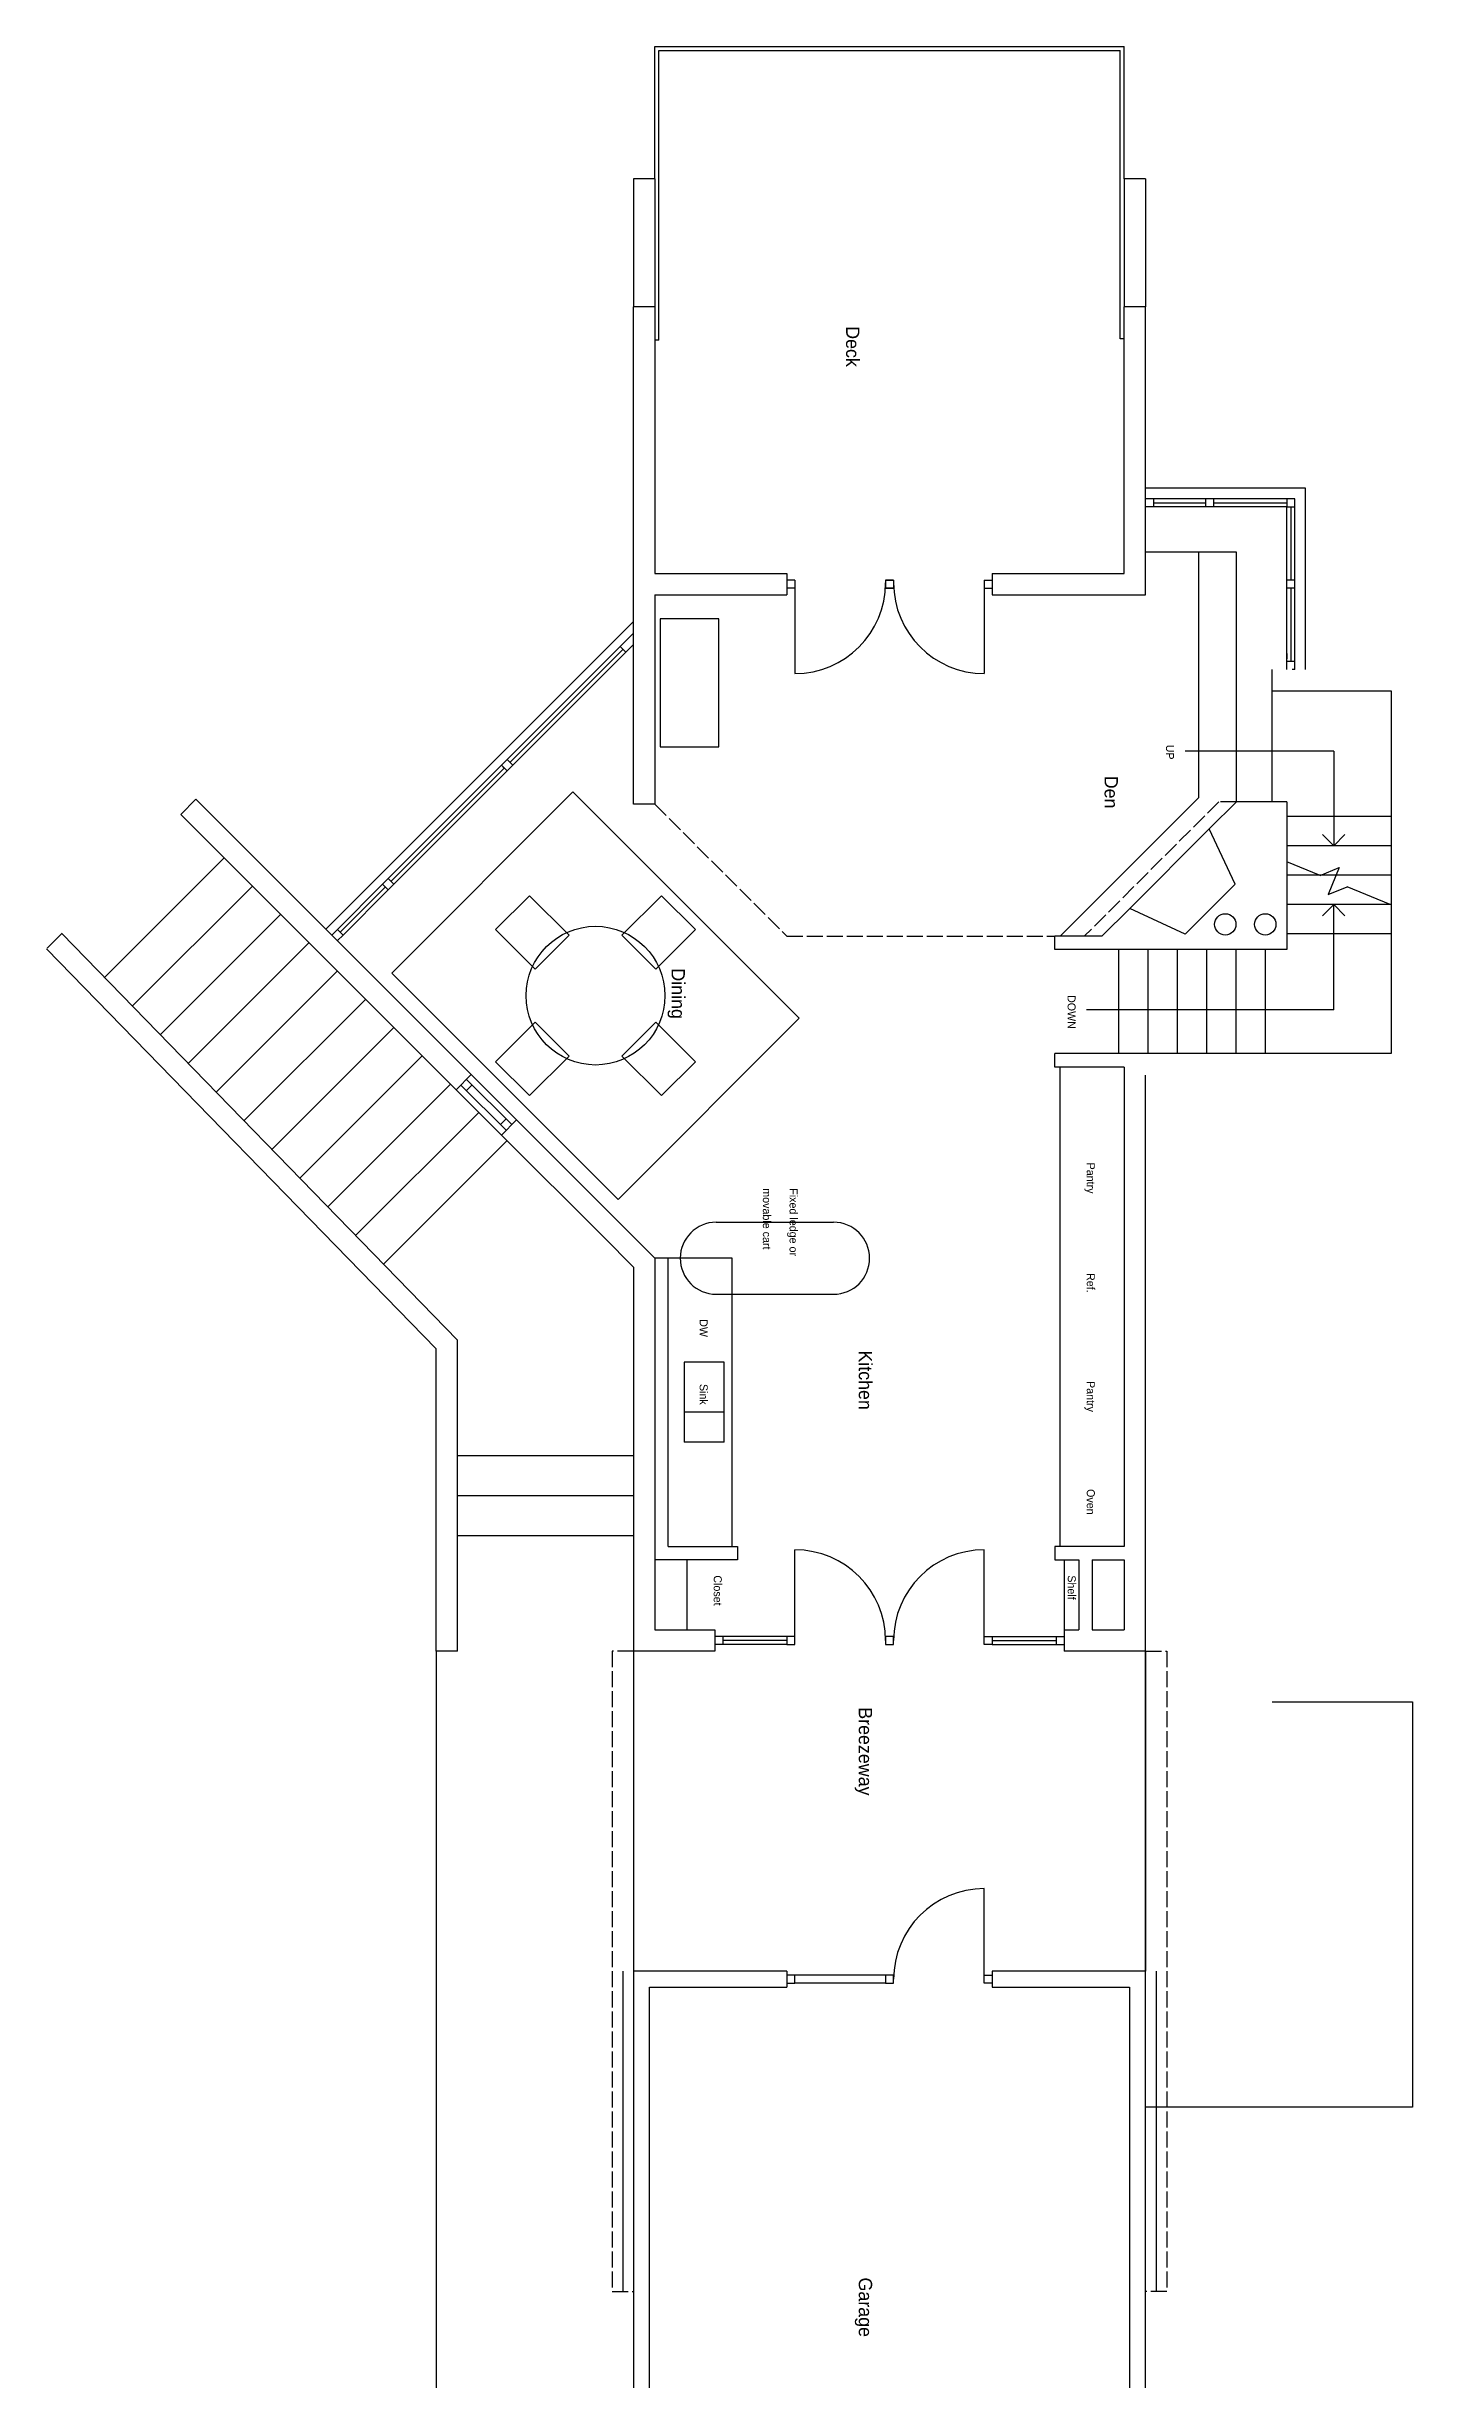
# Model space of a CAD drawing. Header units: inches. Extents: x -18614 to 1840, y -1744 to 7454.
# Drawn here: x 1311 to 1823, y 2609 to 3483 of the extents above; entities that cross this region are included whole.
import ezdxf

# ---------------------------------------------------------------- set-up
doc = ezdxf.new("R2010")
doc.units = ezdxf.units.IN
doc.header["$LTSCALE"] = 0.5
doc.header["$MEASUREMENT"] = 0
doc.linetypes.add('ACAD_ISO02W100', pattern=[15, 12, -3])
doc.layers.get('0').update_dxf_attribs({"color": 253})
for name, color, linetype in [('A-doors', 254, 'Continuous'), ('A-Elev-North', 7, 'Continuous'), ('A-Elev-South', 7, 'Continuous'), ('A-furniture', 33, 'Continuous'), ('A-glazing', 252, 'Continuous'), ('A-millwork', 252, 'Continuous'), ('A-soffit', 251, 'ACAD_ISO02W100'), ('A-stairs', 252, 'Continuous'), ('A-text', 254, 'Continuous'), ('A-walls', 7, 'Continuous')]:
    doc.layers.add(name, color=color, linetype=linetype)

msp = doc.modelspace()

# ---------------------------------------------------------------- linework, layer by layer
for p, q in [((1531.16, 2881.75, 42.9), (1531.16, 2761.75, 42.9)), ((1723.16, 2881.75, 42.9), (1723.16, 2761.75, 42.9)), ((1723.16, 2761.75, 42.9), (1723.16, 2881.75, 42.9))]:
    msp.add_line(p, q)
at = {"layer": 'A-doors'}
for p, q in [((1588.66, 3285.74, 42.9), (1588.66, 3278.24, 42.9)), ((1591.66, 3283.24, 42.9), (1591.66, 3280.24, 42.9)), ((1591.66, 3282.24, 42.9), (1591.66, 3248.24, 42.9)), ((1628.66, 3283.24, 42.9), (1625.66, 3283.24, 42.9)), ((1625.66, 3283.24, 42.9), (1625.66, 3280.24, 42.9)), ((1625.66, 3283.24, 42.9), (1628.66, 3283.24, 42.9)), ((1625.66, 3283.24, 42.9), (1625.66, 3280.24, 42.9)), ((1628.66, 3280.24, 42.9), (1625.66, 3280.24, 42.9)), ((1625.66, 3280.24, 42.9), (1628.66, 3280.24, 42.9)), ((1628.66, 3283.24, 42.9), (1628.66, 3280.24, 42.9)), ((1628.66, 3283.24, 42.9), (1628.66, 3280.24, 42.9)), ((1662.66, 3283.24, 42.9), (1662.66, 3280.24, 42.9)), ((1665.66, 3285.74, 42.9), (1665.66, 3278.24, 42.9)), ((1591.66, 2885.75, 42.9), (1591.66, 2919.75, 42.9)), ((1662.66, 2885.75, 42.9), (1662.66, 2919.75, 42.9)), ((1588.66, 2887.25, 42.9), (1588.66, 2884.25, 42.9)), ((1591.66, 2887.25, 42.9), (1588.66, 2887.25, 42.9)), ((1591.66, 2884.25, 42.9), (1591.66, 2887.25, 42.9)), ((1625.66, 2887.25, 42.9), (1625.66, 2884.25, 42.9)), ((1628.66, 2887.25, 42.9), (1625.66, 2887.25, 42.9)), ((1628.66, 2884.25, 42.9), (1628.66, 2887.25, 42.9)), ((1662.66, 2884.25, 42.9), (1662.66, 2887.25, 42.9)), ((1662.66, 2887.25, 42.9), (1665.66, 2887.25, 42.9)), ((1665.66, 2887.25, 42.9), (1665.66, 2884.25, 42.9)), ((1588.66, 2884.25, 42.9), (1591.66, 2884.25, 42.9)), ((1625.66, 2884.25, 42.9), (1628.66, 2884.25, 42.9)), ((1665.66, 2884.25, 42.9), (1662.66, 2884.25, 42.9)), ((1662.66, 2758.75, 42.9), (1662.66, 2792.75, 42.9)), ((1527.16, 2761.75, 42.9), (1527.16, 2641.75, 42.9)), ((1588.66, 2760.25, 42.9), (1588.66, 2757.25, 42.9)), ((1591.66, 2760.25, 42.9), (1588.66, 2760.25, 42.9)), ((1588.66, 2757.25, 42.9), (1591.66, 2757.25, 42.9)), ((1591.66, 2757.25, 42.9), (1591.66, 2760.25, 42.9)), ((1625.66, 2760.25, 42.9), (1625.66, 2757.25, 42.9)), ((1628.66, 2760.25, 42.9), (1625.66, 2760.25, 42.9)), ((1625.66, 2757.25, 42.9), (1628.66, 2757.25, 42.9)), ((1628.66, 2757.25, 42.9), (1628.66, 2760.25, 42.9)), ((1662.66, 2757.25, 42.9), (1662.66, 2760.25, 42.9)), ((1662.66, 2760.25, 42.9), (1665.66, 2760.25, 42.9)), ((1665.66, 2757.25, 42.9), (1662.66, 2757.25, 42.9)), ((1665.66, 2760.25, 42.9), (1665.66, 2757.25, 42.9)), ((1727.16, 2761.75, 42.9), (1727.16, 2641.75, 42.9))]:
    msp.add_line(p, q, dxfattribs=at)
at = {"layer": 'A-doors', "color": 252}
for p, q in [((1625.66, 2760.25, 42.9), (1591.66, 2760.25, 42.9)), ((1625.66, 2757.25, 42.9), (1591.66, 2757.25, 42.9))]:
    msp.add_line(p, q, dxfattribs=at)
at = {"layer": 'A-doors'}
for centre, start, end in [((1591.66, 3282.24, 42.9), 270, 0), ((1662.66, 3282.24, 42.9), 180, 270), ((1591.66, 2885.75, 42.9), 0, 90), ((1662.66, 2885.75, 42.9), 90, 180), ((1662.66, 2758.75, 42.9), 90, 180)]:
    msp.add_arc(centre, 34, start, end, dxfattribs=at)
at = {"layer": 'A-Elev-North', "color": 253}
for p, q in [((1783.16, 3317.75, 42.9), (1723.16, 3317.75, 42.9)), ((1783.16, 3249.75, 42.9), (1783.16, 3317.75, 42.9)), ((1757.17, 3293.75, 42.9), (1723.16, 3293.75, 42.9)), ((1757.17, 3200.2, 42.9), (1757.17, 3293.75, 42.9)), ((1770.63, 3200.2, 42.9), (1770.63, 3241.75, 42.9))]:
    msp.add_line(p, q, dxfattribs=at)
at = {"layer": 'A-Elev-North', "color": 252}
for p, q in [((1779.16, 3283.25, 42.9), (1776.16, 3283.25, 42.9)), ((1779.16, 3280.25, 42.9), (1776.16, 3280.25, 42.9))]:
    msp.add_line(p, q, dxfattribs=at)
at = {"layer": 'A-Elev-North', "color": 254}
for p, q in [((1531.16, 3263.41, 42.9), (1526.16, 3258.41, 42.9)), ((1528.28, 3256.29, 42.9), (1531.16, 3259.16, 42.9)), ((1483.75, 3215.99, 42.9), (1481.63, 3213.87, 42.9)), ((1481.63, 3213.87, 42.9), (1482.69, 3212.81, 42.9)), ((1483.75, 3211.75, 42.9), (1485.87, 3213.87, 42.9))]:
    msp.add_line(p, q, dxfattribs=at)
at = {"layer": 'A-Elev-North'}
msp.add_line((1779.16, 3249.75, 42.9), (1778.16, 3249.75, 42.9), dxfattribs=at)
at = {"layer": 'A-Elev-North', "color": 7}
for p, q in [((1439.2, 3171.45, 42.9), (1437.08, 3169.33, 42.9)), ((1441.32, 3169.33, 42.9), (1439.2, 3167.2, 42.9)), ((1420.11, 3152.35, 42.9), (1417.99, 3150.23, 42.9)), ((1422.23, 3150.23, 42.9), (1420.11, 3148.11, 42.9))]:
    msp.add_line(p, q, dxfattribs=at)
at = {"layer": 'A-Elev-South', "color": 253}
for p, q in [((1531.16, 3433.75, -10802.83), (1531.16, 3385.75, 42.9)), ((1539.16, 3433.75, -10802.83), (1539.16, 3385.75, 42.9)), ((1715.16, 3433.75, -5655.26), (1715.16, 3385.75, 42.9)), ((1723.16, 3433.75, -5655.26), (1723.16, 3385.75, 42.9)), ((1539.16, 3385.75, 42.9), (1539.16, 3285.74, 42.9)), ((1539.16, 3277.75, 42.9), (1539.16, 3199.25, 42.9)), ((1377.7, 3179.21, 42.9), (1332.87, 3134.37, 42.9)), ((1388.31, 3168.6, 42.9), (1343.34, 3123.63, 42.9)), ((1398.91, 3157.99, 42.9), (1353.8, 3112.88, 42.9)), ((1316.92, 3150.89, 42.9), (1311.26, 3145.24, 42.9)), ((1465.16, 2998.41, 42.9), (1316.77, 3150.75, 42.9)), ((1457.16, 2995.09, 42.9), (1311.11, 3145.09, 42.9)), ((1409.52, 3147.39, 42.9), (1364.27, 3102.13, 42.9)), ((1420.13, 3136.78, 42.9), (1374.74, 3091.39, 42.9)), ((1430.73, 3126.17, 42.9), (1385.2, 3080.64, 42.9)), ((1441.34, 3115.57, 42.9), (1395.67, 3069.9, 42.9)), ((1451.95, 3104.96, 42.9), (1406.14, 3059.15, 42.9)), ((1462.55, 3094.35, 42.9), (1416.61, 3048.4, 42.9)), ((1473.16, 3083.75, 42.9), (1427.07, 3037.66, 42.9)), ((1483.77, 3073.14, 42.9), (1437.54, 3026.91, 42.9)), ((1457.16, 2881.75, 42.9), (1457.16, 2995.09, 42.9)), ((1465.16, 2881.75, 42.9), (1465.16, 2998.41, 42.9))]:
    msp.add_line(p, q, dxfattribs=at)
at = {"layer": 'A-Elev-South', "color": 7}
for p, q in [((1367.11, 3201.11, 42.9), (1361.46, 3195.45, 42.9)), ((1361.46, 3195.45, 42.9), (1464.68, 3092.23, 42.9))]:
    msp.add_line(p, q, dxfattribs=at)
at = {"layer": 'A-furniture', "elevation": 42.9}
for points in [[(1563.16, 3268.75), (1541.16, 3268.75), (1541.16, 3220.75), (1563.16, 3220.75), (1563.16, 3268.75)], [(1494.28, 3137.4), (1479.43, 3152.24), (1492.16, 3164.97), (1507.01, 3150.12), (1494.28, 3137.4)], [(1539.54, 3137.4), (1554.39, 3152.24), (1541.66, 3164.97), (1526.81, 3150.12), (1539.54, 3137.4)], [(1507.01, 3104.87), (1492.16, 3090.02), (1479.43, 3102.75), (1494.28, 3117.6), (1507.01, 3104.87)], [(1526.81, 3104.87), (1541.66, 3090.02), (1554.39, 3102.75), (1539.54, 3117.6), (1526.81, 3104.87)]]:
    msp.add_lwpolyline(points, dxfattribs=at)
msp.add_lwpolyline([(1508.43, 3203.86), (1440.54, 3135.98), (1525.4, 3051.13), (1593.28, 3119.01)], close=True, dxfattribs=at)
at = {"layer": 'A-furniture'}
msp.add_circle((1516.91, 3127.5, 42.9), 26, dxfattribs=at)
at = {"layer": 'A-glazing'}
for p, q in [((1715.16, 3433.75, -5655.26), (1715.16, 3481.75, 42.9)), ((1776.16, 3313.75, 42.9), (1723.16, 3313.75, 42.9)), ((1776.16, 3310.75, 42.9), (1723.16, 3310.75, 42.9)), ((1726.16, 3313.75, 42.9), (1726.16, 3310.75, 42.9)), ((1726.16, 3312.25, 42.9), (1745.66, 3312.25, 42.9)), ((1745.66, 3313.75, 42.9), (1745.66, 3310.75, 42.9)), ((1748.66, 3313.75, 42.9), (1748.66, 3310.75, 42.9)), ((1748.66, 3312.25, 42.9), (1776.16, 3312.25, 42.9)), ((1779.16, 3313.75, 42.9), (1776.16, 3313.75, 42.9)), ((1776.16, 3313.75, 42.9), (1776.16, 3310.75, 42.9)), ((1776.16, 3249.75, 42.9), (1776.16, 3310.75, 42.9)), ((1776.16, 3310.75, 42.9), (1779.16, 3310.75, 42.9)), ((1777.66, 3310.75, 42.9), (1777.66, 3283.25, 42.9)), ((1779.16, 3249.75, 42.9), (1779.16, 3313.75, 42.9)), ((1777.66, 3280.25, 42.9), (1777.66, 3252.75, 42.9)), ((1415.82, 3152.4, 42.9), (1531.16, 3267.75, 42.9)), ((1483.75, 3215.99, 42.9), (1526.16, 3258.41, 42.9)), ((1484.81, 3214.93, 42.9), (1527.22, 3257.35, 42.9)), ((1485.87, 3213.87, 42.9), (1528.28, 3256.29, 42.9)), ((1776.16, 3255.75, 42.9), (1776.16, 3253.75, 42.9)), ((1779.16, 3253.75, 42.9), (1779.16, 3255.75, 42.9)), ((1779.16, 3252.75, 42.9), (1776.16, 3252.75, 42.9)), ((1439.2, 3171.45, 42.9), (1481.63, 3213.87, 42.9)), ((1440.26, 3170.39, 42.9), (1482.69, 3212.81, 42.9)), ((1441.32, 3169.33, 42.9), (1483.75, 3211.75, 42.9)), ((1420.11, 3152.35, 42.9), (1437.08, 3169.33, 42.9)), ((1421.17, 3151.29, 42.9), (1438.14, 3168.26, 42.9)), ((1422.23, 3150.23, 42.9), (1439.2, 3167.2, 42.9)), ((1468.56, 3096.12, 42.9), (1485.54, 3079.15, 42.9)), ((1470.33, 3097.89, 42.9), (1487.3, 3080.92, 42.9)), ((1464.68, 3092.23, 42.9), (1481.65, 3075.26, 42.9)), ((1468.55, 3091.89, 42.9), (1470.68, 3094.01, 42.9)), ((1481.3, 3079.14, 42.9), (1483.42, 3081.26, 42.9)), ((1588.66, 2885.75, 42.9), (1564.66, 2885.75, 42.9)), ((1665.66, 2885.75, 42.9), (1689.66, 2885.75, 42.9))]:
    msp.add_line(p, q, dxfattribs=at)
at = {"layer": 'A-glazing', "color": 254}
for p, q in [((1526.16, 3258.41, 42.9), (1528.28, 3256.29, 42.9)), ((1481.63, 3213.87, 42.9), (1483.75, 3211.75, 42.9)), ((1483.75, 3215.99, 42.9), (1485.87, 3213.87, 42.9)), ((1437.08, 3169.33, 42.9), (1439.2, 3167.2, 42.9)), ((1439.2, 3171.45, 42.9), (1441.32, 3169.33, 42.9)), ((1420.11, 3152.35, 42.9), (1422.23, 3150.23, 42.9))]:
    msp.add_line(p, q, dxfattribs=at)
at = {"layer": 'A-glazing', "color": 253}
msp.add_line((1466.44, 3094, 42.9), (1483.41, 3077.03, 42.9), dxfattribs=at)
at = {"layer": 'A-glazing', "color": 252}
for p, q in [((1588.66, 2887.25, 42.9), (1564.66, 2887.25, 42.9)), ((1665.66, 2887.25, 42.9), (1689.66, 2887.25, 42.9)), ((1588.66, 2884.25, 42.9), (1564.66, 2884.25, 42.9)), ((1665.66, 2884.25, 42.9), (1689.66, 2884.25, 42.9))]:
    msp.add_line(p, q, dxfattribs=at)
at = {"layer": 'A-millwork'}
for p, q in [((1539.16, 3483.25, 42.9), (1715.16, 3483.25, 42.9)), ((1539.16, 3433.75, -10802.83), (1539.16, 3483.25, 42.9)), ((1540.66, 3481.75, 42.9), (1713.66, 3481.75, 42.9)), ((1540.66, 3373.24, 42.9), (1540.66, 3481.75, 42.9)), ((1713.66, 3373.75, 42.9), (1713.66, 3481.75, 42.9)), ((1715.16, 3433.75, -5655.26), (1715.16, 3483.25, 42.9)), ((1540.66, 3373.24, 42.9), (1539.16, 3373.24, 42.9)), ((1715.16, 3373.75, 42.9), (1713.66, 3373.75, 42.9)), ((1691.16, 2921.06, 42.9), (1691.16, 3100.75, 42.9)), ((1562.16, 3042.56, 42.9), (1606.16, 3042.56, 42.9)), ((1568.16, 3029.06, 42.9), (1544.16, 3029.06, 42.9)), ((1568.16, 2921.06, 42.9), (1568.16, 3029.06, 42.9)), ((1562.16, 3015.56, 42.9), (1606.16, 3015.56, 42.9)), ((1565.16, 2990.06, 42.9), (1550.16, 2990.06, 42.9)), ((1550.16, 2990.06, 42.9), (1550.16, 2960.06, 42.9)), ((1565.16, 2960.06, 42.9), (1565.16, 2990.06, 42.9)), ((1550.16, 2971.52, 42.9), (1565.16, 2971.52, 42.9)), ((1565.16, 2960.06, 42.9), (1550.16, 2960.06, 42.9)), ((1551.16, 2916.06, 42.9), (1551.16, 2889.75, 42.9)), ((1692.66, 2916.06, 42.9), (1692.66, 2889.75, 42.9))]:
    msp.add_line(p, q, dxfattribs=at)
for centre, start, end in [((1562.16, 3029.06, 42.9), 90, 270), ((1606.16, 3029.06, 42.9), 270, 90)]:
    msp.add_arc(centre, 13.5, start, end, dxfattribs=at)
at = {"layer": 'A-soffit'}
for p, q in [((1539.16, 3199.25, 42.9), (1588.66, 3149.75, 42.9)), ((1750.62, 3200.2, 42.9), (1700.16, 3149.75, 42.9)), ((1757.17, 3200.2, 42.9), (1750.62, 3200.2, 42.9)), ((1588.66, 3149.75, 42.9), (1689.16, 3149.75, 42.9)), ((1523.16, 2881.75, 42.9), (1523.16, 2641.75, 42.9)), ((1531.16, 2881.75, 42.9), (1523.16, 2881.75, 42.9)), ((1723.16, 2881.75, 42.9), (1731.16, 2881.75, 42.9)), ((1731.16, 2881.75, 42.9), (1731.16, 2641.75, 42.9)), ((1523.16, 2641.75, 42.9), (1531.16, 2641.75, 42.9)), ((1731.16, 2641.75, 42.9), (1723.16, 2641.75, 42.9))]:
    msp.add_line(p, q, dxfattribs=at)
at = {"layer": 'A-stairs'}
for p, q in [((1743.16, 3201.75, 42.9), (1743.16, 3293.75, 42.9)), ((1691.16, 3149.75, 42.9), (1743.16, 3201.75, 42.9)), ((1815.16, 3194.7, 42.9), (1776.16, 3194.7, 42.9)), ((1815.16, 3183.7, 42.9), (1776.16, 3183.7, 42.9)), ((1788.58, 3172.56, 42.9), (1776.16, 3177.7, 42.9)), ((1788.58, 3172.56, 42.9), (1795.77, 3175.53, 42.9)), ((1795.77, 3175.53, 42.9), (1791.56, 3165.37, 42.9)), ((1815.16, 3172.7, 42.9), (1776.16, 3172.7, 42.9)), ((1791.56, 3165.37, 42.9), (1798.74, 3168.35, 42.9)), ((1814.79, 3161.7, 42.9), (1798.74, 3168.35, 42.9)), ((1815.16, 3161.7, 42.9), (1776.16, 3161.7, 42.9)), ((1815.16, 3150.7, 42.9), (1776.16, 3150.7, 42.9)), ((1713.16, 3105.75, 42.9), (1713.16, 3144.75, 42.9)), ((1724.16, 3105.75, 42.9), (1724.16, 3144.75, 42.9)), ((1735.16, 3105.75, 42.9), (1735.16, 3144.75, 42.9)), ((1746.16, 3105.75, 42.9), (1746.16, 3144.75, 42.9)), ((1757.16, 3105.75, 42.9), (1757.16, 3144.75, 42.9)), ((1768.16, 3105.75, 42.9), (1768.16, 3144.75, 42.9))]:
    msp.add_line(p, q, dxfattribs=at)
at = {"layer": 'A-text'}
for p, q in [((1793.66, 3219.2, 42.9), (1737.92, 3219.2, 42.9)), ((1793.66, 3219.2, 42.9), (1793.66, 3183.7, 42.9)), ((1793.66, 3183.7, 42.9), (1789.42, 3187.94, 42.9)), ((1793.66, 3183.7, 42.9), (1797.9, 3187.94, 42.9)), ((1793.66, 3161.7, 42.9), (1789.42, 3157.46, 42.9)), ((1793.66, 3122.2, 42.9), (1793.66, 3161.7, 42.9)), ((1793.66, 3161.7, 42.9), (1797.9, 3157.46, 42.9)), ((1793.66, 3122.2, 42.9), (1701.03, 3122.2, 42.9))]:
    msp.add_line(p, q, dxfattribs=at)
at = {"layer": 'A-walls', "color": 253}
for p, q in [((1539.16, 3433.75, -10802.83), (1531.16, 3433.75, -10802.83)), ((1723.16, 3433.75, -10802.83), (1715.16, 3433.75, -10802.83)), ((1465.16, 2955.08, 42.9), (1531.16, 2955.08, 42.9)), ((1465.16, 2940.08, 42.9), (1531.16, 2940.08, 42.9)), ((1465.16, 2925.08, 42.9), (1531.16, 2925.08, 42.9)), ((1457.16, 2881.75, 42.9), (1457.16, 2497.75, 42.9)), ((1465.16, 2881.75, 42.9), (1457.16, 2881.75, 42.9))]:
    msp.add_line(p, q, dxfattribs=at)
at = {"layer": 'A-walls'}
for p, q in [((1531.16, 3199.25, 42.9), (1531.16, 3385.75, 42.9)), ((1539.16, 3385.75, 42.9), (1531.16, 3385.75, 42.9)), ((1723.16, 3385.75, 42.9), (1715.16, 3385.75, 42.9)), ((1715.16, 3285.74, 42.9), (1715.16, 3385.75, 42.9)), ((1723.16, 3277.75, 42.9), (1723.16, 3385.75, 42.9)), ((1539.16, 3285.74, 42.9), (1588.66, 3285.74, 42.9)), ((1591.66, 3283.24, 42.9), (1588.66, 3283.24, 42.9)), ((1591.66, 3280.24, 42.9), (1588.66, 3280.24, 42.9)), ((1662.66, 3283.24, 42.9), (1665.66, 3283.24, 42.9)), ((1662.66, 3280.24, 42.9), (1665.66, 3280.24, 42.9)), ((1665.66, 3285.74, 42.9), (1715.16, 3285.74, 42.9)), ((1539.16, 3277.75, 42.9), (1588.66, 3277.75, 42.9)), ((1588.66, 3278.24, 42.9), (1588.66, 3277.75, 42.9)), ((1665.66, 3278.24, 42.9), (1665.66, 3277.75, 42.9)), ((1665.66, 3277.75, 42.9), (1723.16, 3277.75, 42.9)), ((1770.63, 3241.75, 42.9), (1770.63, 3249.75, 42.9)), ((1770.63, 3241.75, 42.9), (1815.16, 3241.75, 42.9)), ((1815.16, 3241.75, 42.9), (1815.16, 3105.75, 42.9)), ((1367.11, 3201.11, 42.9), (1470.33, 3097.89, 42.9)), ((1539.16, 3199.25, 42.9), (1531.16, 3199.25, 42.9)), ((1747.16, 3190.19, 42.9), (1757.17, 3200.2, 42.9)), ((1776.16, 3200.2, 42.9), (1757.17, 3200.2, 42.9)), ((1776.16, 3200.2, 42.9), (1776.16, 3144.75, 42.9)), ((1747.16, 3190.19, 42.9), (1717.19, 3160.21, 42.9)), ((1756.72, 3169.25, 42.9), (1747.02, 3190.05, 42.9)), ((1737.99, 3150.51, 42.9), (1756.72, 3169.25, 42.9)), ((1706.72, 3149.75, 42.9), (1717.19, 3160.21, 42.9)), ((1737.99, 3150.51, 42.9), (1717.19, 3160.21, 42.9)), ((1706.72, 3149.75, 42.9), (1689.16, 3149.75, 42.9)), ((1689.16, 3144.75, 42.9), (1689.16, 3149.75, 42.9)), ((1776.16, 3144.75, 42.9), (1689.16, 3144.75, 42.9)), ((1815.16, 3105.75, 42.9), (1689.16, 3105.75, 42.9)), ((1689.16, 3100.75, 42.9), (1689.16, 3105.75, 42.9)), ((1464.68, 3092.23, 42.9), (1470.33, 3097.89, 42.9)), ((1715.16, 3100.75, 42.9), (1689.16, 3100.75, 42.9)), ((1715.16, 3100.75, 42.9), (1715.16, 2921.06, 42.9)), ((1723.16, 2881.75, 42.9), (1723.16, 3097.75, 42.9)), ((1481.65, 3075.26, 42.9), (1487.3, 3080.92, 42.9)), ((1487.3, 3080.92, 42.9), (1539.16, 3029.06, 42.9)), ((1519.84, 3037.07, 42.9), (1481.65, 3075.26, 42.9)), ((1531.16, 3025.75, 42.9), (1519.84, 3037.07, 42.9)), ((1531.16, 3025.75, 42.9), (1531.16, 2881.75, 42.9)), ((1539.16, 3029.06, 42.9), (1539.16, 2889.75, 42.9)), ((1544.16, 3029.06, 42.9), (1539.16, 3029.06, 42.9)), ((1544.16, 3029.06, 42.9), (1544.16, 3029.06, 42.9)), ((1544.16, 2921.06, 42.9), (1544.16, 3029.06, 42.9)), ((1544.16, 2921.06, 42.9), (1570.16, 2921.06, 42.9)), ((1570.16, 2921.06, 42.9), (1570.16, 2916.06, 42.9)), ((1689.16, 2921.06, 42.9), (1689.16, 2916.06, 42.9)), ((1715.16, 2921.06, 42.9), (1689.16, 2921.06, 42.9)), ((1570.16, 2916.06, 42.9), (1539.16, 2916.06, 42.9)), ((1689.16, 2916.06, 42.9), (1698.16, 2916.06, 42.9)), ((1698.16, 2916.06, 42.9), (1698.16, 2889.75, 42.9)), ((1703.16, 2916.06, 42.9), (1703.16, 2889.75, 42.9)), ((1703.16, 2916.06, 42.9), (1715.16, 2916.06, 42.9)), ((1715.16, 2916.06, 42.9), (1715.16, 2889.75, 42.9)), ((1539.16, 2889.75, 42.9), (1561.66, 2889.75, 42.9)), ((1561.66, 2889.75, 42.9), (1561.66, 2881.75, 42.9)), ((1564.66, 2887.25, 42.9), (1561.66, 2887.25, 42.9)), ((1564.66, 2887.25, 42.9), (1564.66, 2884.25, 42.9)), ((1665.66, 2887.25, 42.9), (1665.66, 2884.25, 42.9)), ((1689.66, 2887.25, 42.9), (1689.66, 2884.25, 42.9)), ((1689.66, 2887.25, 42.9), (1692.66, 2887.25, 42.9)), ((1692.66, 2889.75, 42.9), (1692.66, 2881.75, 42.9)), ((1692.66, 2889.75, 42.9), (1698.16, 2889.75, 42.9)), ((1703.16, 2889.75, 42.9), (1715.16, 2889.75, 42.9)), ((1561.66, 2881.75, 42.9), (1531.16, 2881.75, 42.9)), ((1564.66, 2884.25, 42.9), (1561.66, 2884.25, 42.9)), ((1689.66, 2884.25, 42.9), (1692.66, 2884.25, 42.9)), ((1723.16, 2881.75, 42.9), (1692.66, 2881.75, 42.9)), ((1770.63, 2862.8, 42.9), (1823.16, 2862.8, 42.9)), ((1823.16, 2862.8, 42.9), (1823.16, 2710.8, 42.9)), ((1588.66, 2761.75, 42.9), (1531.16, 2761.75, 42.9)), ((1531.16, 2761.75, 42.9), (1531.16, 2497.75, 42.9)), ((1537.16, 2755.75, 42.9), (1588.66, 2755.75, 42.9)), ((1537.16, 2503.75, 42.9), (1537.16, 2755.75, 42.9)), ((1588.66, 2761.75, 42.9), (1588.66, 2755.75, 42.9)), ((1665.66, 2761.75, 42.9), (1665.66, 2755.75, 42.9)), ((1723.16, 2761.75, 42.9), (1665.66, 2761.75, 42.9)), ((1665.66, 2755.75, 42.9), (1717.16, 2755.75, 42.9)), ((1717.16, 2755.75, 42.9), (1717.16, 2503.75, 42.9)), ((1723.16, 2497.75, 42.9), (1723.16, 2761.75, 42.9)), ((1823.16, 2710.8, 42.9), (1723.16, 2710.8, 42.9))]:
    msp.add_line(p, q, dxfattribs=at)
at = {"layer": 'A-walls', "color": 252}
msp.add_line((1662.66, 3282.24, 42.9), (1662.66, 3248.24, 42.9), dxfattribs=at)
at = {"layer": 'A-walls'}
for centre in [(1753.01, 3154.22, 42.9), (1768.01, 3154.22, 42.9)]:
    msp.add_circle(centre, 4, dxfattribs=at)

# ---------------------------------------------------------------- texts
at = {"layer": 'A-soffit', "color": 7}
for s, height, p in [('Deck', 5, (1610.84, 3378.45, 42.9)), ('Den', 5, (1707.77, 3209.92, 42.9)), ('Dining', 5, (1545.42, 3137.73, 42.9)), ('Pantry', 3, (1701.1, 3064.91, 42.9)), ('movable cart', 3, (1579.65, 3055.3, 42.9)), ('Fixed ledge or', 3, (1589.65, 3055.3, 42.9)), ('Ref.', 3, (1701.1, 3023.53, 42.9)), ('DW', 3, (1555.96, 3006.22, 42.9)), ('Kitchen', 5, (1615.61, 2994.52, 42.9)), ('Pantry', 3, (1701.1, 2983.03, 42.9)), ('Sink', 3, (1555.96, 2981.93, 42.9)), ('Oven', 3, (1701.1, 2942.53, 42.9)), ('Closet', 3, (1561.23, 2910.2, 42.9)), ('Shelf', 3, (1693.96, 2910.2, 42.9)), ('Breezeway', 5, (1615.61, 2860.73, 42.9)), ('Garage', 5, (1615.61, 2646.97, 42.9))]:
    msp.add_text(s, height=height, rotation=270, dxfattribs=at).set_placement(p)
at = {"layer": 'A-text'}
for s, p in [('UP', (1730.8, 3221.58, 42.9)), ('DOWN', (1693.9, 3127.73, 42.9))]:
    msp.add_text(s, height=3, rotation=270, dxfattribs=at).set_placement(p)

doc.saveas('drawing.dxf')
